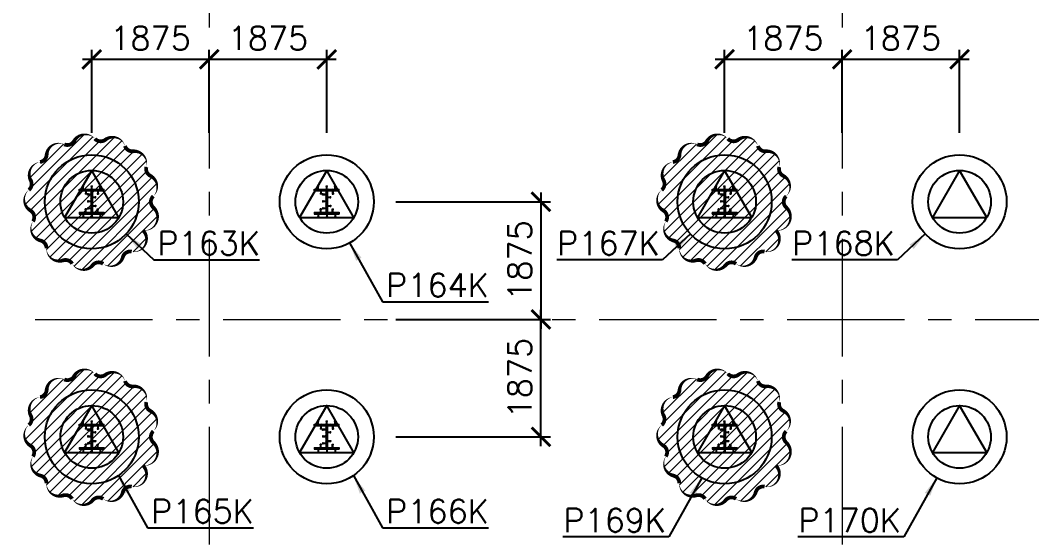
# Model space of a CAD drawing. Header units: millimetres. Extents: x -346728 to 1320345, y -537202 to -385966.
# Drawn here: x 183622 to 199765, y -435976 to -427720 of the extents above; entities that cross this region are included whole.
import ezdxf

# ---------------------------------------------------------------- set-up
doc = ezdxf.new("R2010")
doc.units = ezdxf.units.MM
doc.header["$LTSCALE"] = 100
doc.linetypes.add('X1326_GLB$0$CENTER', pattern=[2, 1.25, -0.25, 0.25, -0.25])
for name, color, linetype, lineweight in [('A-giao thong', 8, 'Continuous', 15), ('KCMANH', 8, 'Continuous', 13), ('KINGPOST', 5, 'Continuous', 20), ('X1326_GLB$0$A-tim', 8, 'X1326_GLB$0$CENTER', 9)]:
    doc.layers.add(name, color=color, linetype=linetype, lineweight=lineweight)
doc.layers.add('CL load', color=1, linetype='Continuous', plot=False)
for name, color, linetype in [('hach', 253, 'Continuous'), ('PILE MARK', 8, 'Continuous'), ('PL', 3, 'Continuous')]:
    doc.layers.add(name, color=color, linetype=linetype)
doc.styles.add('simplex', font='simplex.shx')
doc.dimstyles.new('100', dxfattribs={"dimscale": 150, "dimtxt": 2.5, "dimasz": 2, "dimexe": 1, "dimexo": 1, "dimgap": 1, "dimtad": 1, "dimdec": 0, "dimzin": 0, "dimdsep": 46, "dimtxsty": 'simplex', "dimblk": 'ARCHTICK', "dimcen": 1, "dimdle": 1, "dimclrd": 256, "dimclre": 256, "dimclrt": 6, "dimadec": 0, "dimazin": 0, "dimtfac": 1, "dimtdec": 0, "dimtix": 1, "dimtmove": 2, "dimatfit": 3, "dimfxl": 1, "dimtolj": 1, "dimtzin": 0, "dimarcsym": 0})
pattern_1 = [(44.99999999999996, (188543.3296231151, 11377564.43864295), (-8.980256121069152, 8.980256121069138), []), (135, (188543.3296231151, 11377564.43864295), (-8.980256121069152, -8.980256121069138), [])]

# ---------------------------------------------------------------- blocks, each defined once
blk = doc.blocks.new('_ArchTick')
at = {"color": 0, "linetype": 'ByBlock', "const_width": 0.15}
blk.add_lwpolyline([(-0.5, -0.5), (0.5, 0.5)], dxfattribs=at)
blk = doc.blocks.new('*D399')
at = {"layer": 'CL load', "lineweight": -2, "transparency": 16777216}
for p, q in [((184763.5848966269, -429516.5068961088), (184763.5848966269, -428193.6980257907)), ((186638.5848966269, -429516.5068961088), (186638.5848966269, -428193.6980257907)), ((184613.5848966269, -428343.6980257907), (186788.5848966269, -428343.6980257907))]:
    blk.add_line(p, q, dxfattribs=at)
at = {"layer": 'DEFPOINTS', "color": 0, "transparency": 16777216}
for p in [(186638.5848966269, -428343.6980257907), (184763.5848966269, -429666.5068961088, -5.069477992947213e-07), (186638.5848966269, -429666.5068961088, -5.069477992947213e-07)]:
    blk.add_point(p, dxfattribs=at)
at = {"layer": 'CL load', "lineweight": -2, "transparency": 16777216, "xscale": 300, "yscale": 300, "zscale": 300, "rotation": 180}
blk.add_blockref('_ArchTick', (184763.5848966269, -428343.6980257907), dxfattribs=at)
at = {"layer": 'CL load', "lineweight": -2, "transparency": 16777216, "xscale": 300, "yscale": 300, "zscale": 300}
blk.add_blockref('_ArchTick', (186638.5848966269, -428343.6980257907), dxfattribs=at)
at = {"layer": 'CL load', "color": 6, "transparency": 16777216, "insert": (185701.0848966269, -428006.1980257907), "char_height": 375, "attachment_point": 5, "style": 'simplex'}
blk.add_mtext('\\A1;1875', dxfattribs=at)
blk = doc.blocks.new('*D400')
at = {"layer": 'CL load', "lineweight": -2, "transparency": 16777216}
for p, q in [((186638.5848966269, -429516.5068961088), (186638.5848966269, -428193.6980257907)), ((188513.5848966269, -429516.5068961087), (188513.5848966269, -428193.6980257907)), ((186488.5848966269, -428343.6980257907), (188663.5848966269, -428343.6980257907))]:
    blk.add_line(p, q, dxfattribs=at)
at = {"layer": 'DEFPOINTS', "color": 0, "transparency": 16777216}
for p in [(188513.5848966269, -428343.6980257907), (186638.5848966269, -429666.5068961088, -5.069477992947213e-07), (188513.5848966269, -429666.5068961087, -5.069477992947213e-07)]:
    blk.add_point(p, dxfattribs=at)
at = {"layer": 'CL load', "lineweight": -2, "transparency": 16777216, "xscale": 300, "yscale": 300, "zscale": 300, "rotation": 180}
blk.add_blockref('_ArchTick', (186638.5848966269, -428343.6980257907), dxfattribs=at)
at = {"layer": 'CL load', "lineweight": -2, "transparency": 16777216, "xscale": 300, "yscale": 300, "zscale": 300}
blk.add_blockref('_ArchTick', (188513.5848966269, -428343.6980257907), dxfattribs=at)
at = {"layer": 'CL load', "color": 6, "transparency": 16777216, "insert": (187576.0848966269, -428006.1980257907), "char_height": 375, "attachment_point": 5, "style": 'simplex'}
blk.add_mtext('\\A1;1875', dxfattribs=at)
blk = doc.blocks.new('*D401')
at = {"layer": 'CL load', "lineweight": -2, "transparency": 16777216}
for p, q in [((191932.4972177838, -430466.506896109), (191932.4972177838, -432641.5067936684)), ((189613.584896627, -430616.506896109), (192082.4972177838, -430616.506896109)), ((189613.584896627, -432491.5067936684), (192082.4972177838, -432491.5067936684))]:
    blk.add_line(p, q, dxfattribs=at)
at = {"layer": 'DEFPOINTS', "color": 0, "transparency": 16777216}
for p in [(189463.584896627, -430616.506896109, -5.069477992947213e-07), (189463.584896627, -432491.5067936684, -5.069477992947213e-07), (191932.4972177838, -432491.5067936684)]:
    blk.add_point(p, dxfattribs=at)
at = {"layer": 'CL load', "lineweight": -2, "transparency": 16777216, "xscale": 300, "yscale": 300, "zscale": 300}
for p, rotation in [((191932.4972177838, -430616.506896109), 90), ((191932.4972177838, -432491.5067936684), 270)]:
    blk.add_blockref('_ArchTick', p, dxfattribs=dict(at, rotation=rotation))
at = {"layer": 'CL load', "color": 6, "transparency": 16777216, "insert": (191594.9972177837, -431554.0068448887), "char_height": 375, "attachment_point": 5, "rotation": 90, "style": 'simplex'}
blk.add_mtext('\\A1;1875', dxfattribs=at)
blk = doc.blocks.new('*D402')
at = {"layer": 'CL load', "lineweight": -2, "transparency": 16777216}
for p, q in [((191932.4972177838, -434516.506896109), (191932.4972177838, -432341.506896109)), ((189613.584896627, -432491.506896109), (192082.4972177838, -432491.506896109)), ((189613.584896627, -434366.506896109), (192082.4972177838, -434366.506896109))]:
    blk.add_line(p, q, dxfattribs=at)
at = {"layer": 'DEFPOINTS', "color": 0, "transparency": 16777216}
for p in [(189463.584896627, -432491.506896109, -5.069477992947213e-07), (191932.4972177838, -432491.506896109), (189463.584896627, -434366.506896109, -5.069477992947213e-07)]:
    blk.add_point(p, dxfattribs=at)
at = {"layer": 'CL load', "lineweight": -2, "transparency": 16777216, "xscale": 300, "yscale": 300, "zscale": 300}
for p, rotation in [((191932.4972177838, -432491.506896109), 90), ((191932.4972177838, -434366.506896109), 270)]:
    blk.add_blockref('_ArchTick', p, dxfattribs=dict(at, rotation=rotation))
at = {"layer": 'CL load', "color": 6, "transparency": 16777216, "insert": (191594.9972177837, -433429.006896109), "char_height": 375, "attachment_point": 5, "rotation": 90, "style": 'simplex'}
blk.add_mtext('\\A1;1875', dxfattribs=at)
blk = doc.blocks.new('*D403')
at = {"layer": 'CL load', "lineweight": -2, "transparency": 16777216}
for p, q in [((194863.7116724481, -429516.5068961086), (194863.7116724481, -428193.6980973344)), ((196738.7116724481, -429516.5068961086), (196738.7116724481, -428193.6980973344)), ((194713.7116724481, -428343.6980973344), (196888.7116724481, -428343.6980973344))]:
    blk.add_line(p, q, dxfattribs=at)
at = {"layer": 'DEFPOINTS', "color": 0, "transparency": 16777216}
for p in [(196738.7116724481, -428343.6980973344), (194863.7116724481, -429666.5068961086, -5.073748070572037e-07), (196738.7116724481, -429666.5068961086, -5.073748070572037e-07)]:
    blk.add_point(p, dxfattribs=at)
at = {"layer": 'CL load', "lineweight": -2, "transparency": 16777216, "xscale": 300, "yscale": 300, "zscale": 300, "rotation": 180}
blk.add_blockref('_ArchTick', (194863.7116724481, -428343.6980973344), dxfattribs=at)
at = {"layer": 'CL load', "lineweight": -2, "transparency": 16777216, "xscale": 300, "yscale": 300, "zscale": 300}
blk.add_blockref('_ArchTick', (196738.7116724481, -428343.6980973344), dxfattribs=at)
at = {"layer": 'CL load', "color": 6, "transparency": 16777216, "insert": (195801.2116724481, -428006.1980973344), "char_height": 375, "attachment_point": 5, "style": 'simplex'}
blk.add_mtext('\\A1;1875', dxfattribs=at)
blk = doc.blocks.new('*D404')
at = {"layer": 'CL load', "lineweight": -2, "transparency": 16777216}
for p, q in [((196738.7116724481, -429516.5068961086), (196738.7116724481, -428193.6980257907)), ((198613.7116724481, -429516.5068961086), (198613.7116724481, -428193.6980257907)), ((196588.7116724481, -428343.6980257907), (198763.7116724481, -428343.6980257907))]:
    blk.add_line(p, q, dxfattribs=at)
at = {"layer": 'DEFPOINTS', "color": 0, "transparency": 16777216}
for p in [(198613.7116724481, -428343.6980257907), (196738.7116724481, -429666.5068961086, -5.073748070572037e-07), (198613.7116724481, -429666.5068961086, -5.073748070572037e-07)]:
    blk.add_point(p, dxfattribs=at)
at = {"layer": 'CL load', "lineweight": -2, "transparency": 16777216, "xscale": 300, "yscale": 300, "zscale": 300, "rotation": 180}
blk.add_blockref('_ArchTick', (196738.7116724481, -428343.6980257907), dxfattribs=at)
at = {"layer": 'CL load', "lineweight": -2, "transparency": 16777216, "xscale": 300, "yscale": 300, "zscale": 300}
blk.add_blockref('_ArchTick', (198613.7116724481, -428343.6980257907), dxfattribs=at)
at = {"layer": 'CL load', "color": 6, "transparency": 16777216, "insert": (197676.2116724481, -428006.1980257907), "char_height": 375, "attachment_point": 5, "style": 'simplex'}
blk.add_mtext('\\A1;1875', dxfattribs=at)
blk = doc.blocks.new('LVL-KHUNGTEN')
blk.add_lwpolyline([(61072.91373489425, 41092.78793908656), (119123.5098692991, 41092.78793908656), (119123.5098692991, 61.8816838347775), (61072.91373489425, 61.8816838347775)], close=True)
blk = doc.blocks.new('KP50 TOI SAN L1')
at = {"ltscale": 0.1}
h = blk.add_hatch(color=3, dxfattribs=at)
h.dxf.hatch_style = 1
h.paths.add_polyline_path([(14.40000000000146, 171.2000000000116), (-14.39999999999418, 171.2000000000116), (-14.39999999999418, 142.3999999999905)])
h.paths.add_polyline_path([(-14.39999999999418, -142.3999999999687), (-14.39999999999418, -171.1999999999825), (14.40000000000146, -171.1999999999825)])
at = {"layer": 'KCMANH', "linetype": 'ByBlock'}
h = blk.add_hatch(dxfattribs=at)
h.set_pattern_fill('ANSI37', color=3, scale=4, style=0)
h.set_pattern_definition(pattern_1)
h.paths.add_polyline_path([(-200, 200.0000000000109), (-200, 171.2000000000116), (200, 171.2000000000116), (200, 200.0000000000109)])
h = blk.add_hatch(dxfattribs=at)
h.set_pattern_fill('ANSI37', color=3, scale=4, style=0)
h.set_pattern_definition([(44.99999999999996, (188728.9296231151, 11377564.43864295), (-8.980256121069152, 8.980256121069138), []), (135, (188728.9296231151, 11377564.43864295), (-8.980256121069152, -8.980256121069138), [])])
h.paths.add_polyline_path([(14.40000000000146, 171.2000000000116), (-14.39999999999418, 142.3999999999905), (-14.39999999999418, -142.3999999999687), (14.40000000000146, -171.1999999999825)])
h = blk.add_hatch(dxfattribs=at)
h.set_pattern_fill('ANSI37', color=3, scale=4, style=0)
h.set_pattern_definition(pattern_1)
h.paths.add_polyline_path([(-200, -171.1999999999825), (-200, -199.9999999999891), (200, -199.9999999999891), (200, -171.1999999999825)])
at = {"layer": 'KCMANH', "color": 3, "linetype": 'ByBlock'}
blk.add_line((-200, 200), (200, 200), dxfattribs=at)
at = {"layer": 'KCMANH', "linetype": 'ByBlock'}
for p, q in [((-125.1904738589728, 252.8000000000029), (-145.990473858983, 252.8000000000029)), ((-145.990473858983, 240), (-145.990473858983, 252.8000000000029)), ((-125.1904738589728, 240), (-145.990473858983, 240)), ((-141.9904738589757, 200), (-141.9904738589757, 240)), ((-129.1904738589801, 200), (-129.1904738589801, 240)), ((-125.1904738589728, 240), (-125.1904738589728, 252.8000000000029)), ((-101.9904738589757, 171.1999999999971), (-101.9904738589757, 131.1999999999971)), ((-89.19047385898011, 171.1999999999971), (-89.19047385898011, 131.1999999999971)), ((-10.40000000000146, 252.8000000000029), (10.40000000000146, 252.8000000000029)), ((-10.40000000000146, 240), (-10.40000000000146, 252.8000000000029)), ((-10.40000000000146, 240), (10.40000000000146, 240)), ((-6.400000000001455, 200), (-6.400000000001455, 240)), ((6.400000000001455, 200), (6.400000000001455, 240)), ((10.40000000000146, 240), (10.40000000000146, 252.8000000000029)), ((89.19047385898011, 171.1999999999971), (89.19047385898011, 131.1999999999971)), ((101.990473858983, 171.1999999999971), (101.990473858983, 131.1999999999971)), ((125.1904738589801, 252.8000000000029), (145.990473858983, 252.8000000000029)), ((125.1904738589801, 240), (125.1904738589801, 252.8000000000029)), ((125.1904738589801, 240), (145.990473858983, 240)), ((129.1904738589801, 200), (129.1904738589801, 240)), ((141.990473858983, 200), (141.990473858983, 240)), ((145.990473858983, 240), (145.990473858983, 252.8000000000029)), ((-85.19047385897284, 131.1999999999971), (-105.990473858983, 131.1999999999971)), ((-105.990473858983, 131.1999999999971), (-105.990473858983, 118.4000000000015)), ((-85.19047385897284, 118.4000000000015), (-105.990473858983, 118.4000000000015)), ((-85.19047385897284, 131.1999999999971), (-85.19047385897284, 118.4000000000015)), ((-67.19999999999709, 99.5998938560515), (-67.19999999999709, 120.3998938560471)), ((-54.39999999999418, 120.3998938560471), (-67.19999999999709, 120.3998938560471)), ((-54.39999999999418, 99.5998938560515), (-67.19999999999709, 99.5998938560515)), ((-67.19999999999709, 10.40000000000146), (-67.19999999999709, -10.40000000000146)), ((-54.39999999999418, 10.40000000000146), (-67.19999999999709, 10.40000000000146)), ((-54.39999999999418, 99.5998938560515), (-54.39999999999418, 120.3998938560471)), ((-14.39999999999418, 116.3998938560471), (-54.39999999999418, 116.3998938560471)), ((-14.39999999999418, 103.5998938560515), (-54.39999999999418, 103.5998938560515)), ((-54.39999999999418, 10.40000000000146), (-54.39999999999418, -10.40000000000146)), ((-14.39999999999418, 6.400000000001455), (-54.39999999999418, 6.400000000001455)), ((14.40000000000146, 76.39989385604713), (54.40000000000146, 76.39989385604713)), ((14.40000000000146, 63.59989385605149), (54.40000000000146, 63.59989385605149)), ((54.40000000000146, 59.59989385605149), (54.40000000000146, 80.39989385604713)), ((54.40000000000146, 80.39989385604713), (67.20000000000437, 80.39989385604713)), ((54.40000000000146, 59.59989385605149), (67.20000000000437, 59.59989385605149)), ((67.20000000000437, 59.59989385605149), (67.20000000000437, 80.39989385604713)), ((85.19047385898011, 131.1999999999971), (105.990473858983, 131.1999999999971)), ((85.19047385898011, 131.1999999999971), (85.19047385898011, 118.4000000000015)), ((85.19047385898011, 118.4000000000015), (105.990473858983, 118.4000000000015)), ((105.990473858983, 131.1999999999971), (105.990473858983, 118.4000000000015)), ((-85.19047385897284, -118.4000000000015), (-105.990473858983, -118.4000000000015)), ((-105.990473858983, -131.1999999999971), (-105.990473858983, -118.4000000000015)), ((-85.19047385897284, -131.1999999999971), (-105.990473858983, -131.1999999999971)), ((-101.9904738589757, -171.1999999999971), (-101.9904738589757, -131.1999999999971)), ((-89.19047385898011, -171.1999999999971), (-89.19047385898011, -131.1999999999971)), ((-85.19047385897284, -131.1999999999971), (-85.19047385897284, -118.4000000000015)), ((-54.39999999999418, -10.40000000000146), (-67.19999999999709, -10.40000000000146)), ((-67.19999999999709, -99.5998938560515), (-67.19999999999709, -120.3998938560471)), ((-54.39999999999418, -99.5998938560515), (-67.19999999999709, -99.5998938560515)), ((-54.39999999999418, -120.3998938560471), (-67.19999999999709, -120.3998938560471)), ((-14.39999999999418, -6.400000000001455), (-54.39999999999418, -6.400000000001455)), ((-54.39999999999418, -99.5998938560515), (-54.39999999999418, -120.3998938560471)), ((-14.39999999999418, -103.5998938560515), (-54.39999999999418, -103.5998938560515)), ((-14.39999999999418, -116.3998938560471), (-54.39999999999418, -116.3998938560471)), ((14.40000000000146, -63.59989385605149), (54.40000000000146, -63.59989385605149)), ((14.40000000000146, -76.39989385604713), (54.40000000000146, -76.39989385604713)), ((54.40000000000146, -59.59989385605149), (54.40000000000146, -80.39989385604713)), ((54.40000000000146, -59.59989385605149), (67.20000000000437, -59.59989385605149)), ((54.40000000000146, -80.39989385604713), (67.20000000000437, -80.39989385604713)), ((67.20000000000437, -59.59989385605149), (67.20000000000437, -80.39989385604713)), ((85.19047385898011, -118.4000000000015), (105.990473858983, -118.4000000000015)), ((85.19047385898011, -131.1999999999971), (85.19047385898011, -118.4000000000015)), ((85.19047385898011, -131.1999999999971), (105.990473858983, -131.1999999999971)), ((89.19047385898011, -171.1999999999971), (89.19047385898011, -131.1999999999971)), ((101.990473858983, -171.1999999999971), (101.990473858983, -131.1999999999971)), ((105.990473858983, -131.1999999999971), (105.990473858983, -118.4000000000015)), ((-125.1904738589728, -240), (-145.990473858983, -240)), ((-145.990473858983, -240), (-145.990473858983, -252.8000000000029)), ((-125.1904738589728, -252.8000000000029), (-145.990473858983, -252.8000000000029)), ((-141.9904738589757, -200), (-141.9904738589757, -240)), ((-129.1904738589801, -200), (-129.1904738589801, -240)), ((-125.1904738589728, -240), (-125.1904738589728, -252.8000000000029)), ((-10.40000000000146, -240), (10.40000000000146, -240)), ((-10.40000000000146, -240), (-10.40000000000146, -252.8000000000029)), ((-10.40000000000146, -252.8000000000029), (10.40000000000146, -252.8000000000029)), ((-6.400000000001455, -200), (-6.400000000001455, -240)), ((6.400000000001455, -200), (6.400000000001455, -240)), ((10.40000000000146, -240), (10.40000000000146, -252.8000000000029)), ((125.1904738589801, -240), (145.990473858983, -240)), ((125.1904738589801, -240), (125.1904738589801, -252.8000000000029)), ((125.1904738589801, -252.8000000000029), (145.990473858983, -252.8000000000029)), ((129.1904738589801, -200), (129.1904738589801, -240)), ((141.990473858983, -200), (141.990473858983, -240)), ((145.990473858983, -240), (145.990473858983, -252.8000000000029))]:
    blk.add_line(p, q, dxfattribs=at)
at = {"layer": 'KINGPOST', "color": 3, "linetype": 'ByBlock'}
for p, q in [((-200, 171.1999999999971), (-200, 200)), ((-200, 171.1999999999971), (200, 171.1999999999971)), ((-14.39999999999418, 171.1999999999971), (-14.39999999999418, -171.1999999999971)), ((-14.39999999997235, 142.4000000000015), (14.40000000000146, 171.1999999999971)), ((14.40000000000146, 171.1999999999971), (14.40000000000146, -171.1999999999971)), ((200, 171.1999999999971), (200, 200)), ((-14.39999999997235, -142.4000000000015), (14.40000000000146, -171.1999999999971)), ((-200, -171.1999999999971), (200, -171.1999999999971)), ((-200, -171.1999999999971), (-200, -200)), ((-200, -200), (200, -200)), ((200, -171.1999999999971), (200, -200))]:
    blk.add_line(p, q, dxfattribs=at)
at = {"layer": 'KINGPOST', "color": 6, "linetype": 'ByBlock'}
blk.add_lwpolyline([(-14.39999999999418, 0), (14.40000000000146, 0)], dxfattribs=at)
blk = doc.blocks.new('B1 Kingpost Layout Plan1')
at = {"layer": 'KCMANH', "linetype": 'ByBlock'}
for p in [(34399.89902041538, -15846.36625096772, -5.216302270127926e-07), (38149.89902041537, -15846.36625096772, -5.216302270127926e-07), (44500.02579623646, -15846.36625096749, -5.22057234775275e-07), (34399.89902041538, -19596.36625096772, -5.216302270127926e-07), (38149.89902041537, -19596.36625096772, -5.216302270127926e-07), (44500.02579623646, -19596.36625096749, -5.22057234775275e-07)]:
    blk.add_blockref('KP50 TOI SAN L1', p, dxfattribs=at)

msp = doc.modelspace()

# ---------------------------------------------------------------- hatches: boundary and pattern name
at = {"ltscale": 0.1}
h = msp.add_hatch(color=3, dxfattribs=at)
h.dxf.hatch_style = 1
h.paths.add_polyline_path([(184777.9848966273, -430445.3068961087), (184749.184896627, -430445.3068961087), (184749.184896627, -430474.1068961088)])
h.paths.add_polyline_path([(184749.184896627, -430758.9068961087), (184749.184896627, -430787.7068961087), (184777.9848966273, -430787.7068961087)])
h = msp.add_hatch(color=3, dxfattribs=at)
h.dxf.hatch_style = 1
h.paths.add_polyline_path([(194878.1116724483, -430445.3068961085), (194849.3116724482, -430445.3068961085), (194849.3116724482, -430474.1068961085)])
h.paths.add_polyline_path([(194849.3116724482, -430758.9068961085), (194849.3116724482, -430787.7068961085), (194878.1116724483, -430787.7068961085)])
h = msp.add_hatch(color=3, dxfattribs=at)
h.dxf.hatch_style = 1
h.paths.add_polyline_path([(184777.9848966273, -434195.3068961087), (184749.184896627, -434195.3068961087), (184749.184896627, -434224.1068961088)])
h.paths.add_polyline_path([(184749.184896627, -434508.9068961087), (184749.184896627, -434537.7068961087), (184777.9848966273, -434537.7068961087)])
h = msp.add_hatch(color=3, dxfattribs=at)
h.dxf.hatch_style = 1
h.paths.add_polyline_path([(194878.1116724483, -434195.3068961085), (194849.3116724482, -434195.3068961085), (194849.3116724482, -434224.1068961085)])
h.paths.add_polyline_path([(194849.3116724482, -434508.9068961085), (194849.3116724482, -434537.7068961085), (194878.1116724483, -434537.7068961085)])
at = {"layer": 'A-giao thong', "transparency": 33554572}
h = msp.add_hatch(dxfattribs=at)
h.set_pattern_fill('ANSI31', color=256, scale=1000)
h.set_pattern_definition([(45, (146414.6195076141, -527873.1483945326), (-88.38834764831843, 88.38834764831844), [])])
edge = h.paths.add_edge_path()
edge.add_arc((185608.6960729894, -430380.81314606), 200.091326396924, 313.1890045741997, 423.1890044747136)
edge.add_arc((185754.5051416255, -430092.2978450714), 123.1753799015254, 165.3246326879942, 243.18900447470742, ccw=False)
edge.add_arc((185441.543432233, -430010.3376706876), 200.3404647350627, 345.3246326879935, 455.3246325885028)
edge.add_arc((185411.5215951573, -429688.217831141), 123.1753799015117, 197.4523541326421, 275.32463258850305, ccw=False)
edge.add_arc((185102.9846465202, -429785.2171522289), 200.2499081724988, 17.45235413264597, 127.4523540331561)
edge.add_arc((184906.3092493243, -429528.4629797143), 123.1753799015265, 221.3374224332373, 307.4523540331534, ccw=False)
edge.add_arc((184661.2631867324, -429744.0249462498), 203.1902650560175, 41.33742243323479, 151.337422333742)
edge.add_arc((184374.8905082795, -429587.4835036722), 123.1753799015094, 245.97207067360318, 331.33742233374693, ccw=False)
edge.add_arc((184243.192694333, -429882.8940093189), 200.261910843809, 65.97207067360544, 175.9720705741139)
edge.add_arc((183920.5543169119, -429860.1748883008), 123.1753799015126, 278.0994113494279, 355.97207057411634, ccw=False)
edge.add_arc((183966.1341927006, -430180.4593772823), 200.3361020571378, 98.09941134942484, 208.0994112499362)
edge.add_arc((183680.7544572377, -430332.8341965481), 123.175379901518, -50.51419146834911, 28.099411249937475, ccw=False)
edge.add_arc((183886.6730772907, -430582.7595560834), 200.6535308265784, 129.4858085316449, 239.4858084321514)
edge.add_arc((183722.2483766475, -430861.739270833), 123.1753799015154, -33.38585266077672, 59.48580843215609, ccw=False)
edge.add_arc((183992.1865456137, -431039.635082348), 200.1101515091129, 146.6141473392238, 256.6141472397279)
edge.add_arc((183917.3434549571, -431354.1379386155), 123.1753799015155, -1.2513417107547866, 76.61414723972922, ccw=False)
edge.add_arc((184240.7857196308, -431361.2030516819), 200.3440389897893, 178.7486582892484, 288.7486581897573)
edge.add_arc((184344.7704542063, -431667.5557722101), 123.1753799015132, 30.876836025434216, 108.7486581897549, ccw=False)
edge.add_arc((184622.3465447385, -431501.5822888152), 200.2371789537907, 210.876836025434, 320.876835925943)
edge.add_arc((184873.2472162441, -431705.6522186516), 123.1753799015087, 54.01226688685409, 140.8768359259447, ccw=False)
edge.add_arc((185064.9904981012, -431441.6213757469), 203.1339398279393, 234.0122668868539, 344.0122667873574)
edge.add_arc((185378.678397425, -431531.4972566053), 123.1753799015273, 79.39644157920287, 164.0122667873614, ccw=False)
edge.add_arc((185438.196941881, -431213.571930517), 200.2731787634664, 259.3964415791925, 404.1286010454199)
edge.add_arc((185603.0773153846, -430863.2052129564), 211.9778768860564, 264.279643978025, 407.3982272340489)
edge.add_arc((185829.9421341683, -430616.5068961126), 123.175379901495, 133.189004574196, 227.3982272340362, ccw=False)
h = msp.add_hatch(dxfattribs=at)
h.set_pattern_fill('ANSI31', color=256, scale=1000)
h.set_pattern_definition([(45, (156514.7462834353, -527873.1483945324), (-88.38834764831843, 88.38834764831844), [])])
edge = h.paths.add_edge_path()
edge.add_arc((195708.8228488104, -430380.8131460598), 200.091326396924, 313.1890045741997, 423.1890044747136)
edge.add_arc((195854.6319174464, -430092.2978450712), 123.1753799015254, 165.3246326879942, 243.18900447470742, ccw=False)
edge.add_arc((195541.670208054, -430010.3376706874), 200.3404647350627, 345.3246326879935, 455.3246325885028)
edge.add_arc((195511.6483709782, -429688.2178311408), 123.1753799015117, 197.4523541326421, 275.32463258850305, ccw=False)
edge.add_arc((195203.1114223411, -429785.2171522286), 200.2499081724988, 17.45235413264597, 127.4523540331561)
edge.add_arc((195006.4360251455, -429528.462979714), 123.1753799015265, 221.3374224332373, 307.4523540331534, ccw=False)
edge.add_arc((194761.3899625533, -429744.0249462496), 203.1902650560175, 41.33742243323479, 151.337422333742)
edge.add_arc((194475.0172841005, -429587.483503672), 123.1753799015094, 245.97207067360318, 331.33742233374693, ccw=False)
edge.add_arc((194343.3194701542, -429882.8940093187), 200.261910843809, 65.97207067360544, 175.9720705741139)
edge.add_arc((194020.6810927331, -429860.1748883005), 123.1753799015126, 278.0994113494279, 355.97207057411634, ccw=False)
edge.add_arc((194066.2609685218, -430180.4593772821), 200.3361020571378, 98.09941134942484, 208.0994112499362)
edge.add_arc((193780.8812330589, -430332.8341965479), 123.175379901518, -50.51419146834911, 28.099411249937475, ccw=False)
edge.add_arc((193986.7998531117, -430582.7595560831), 200.6535308265784, 129.4858085316449, 239.4858084321514)
edge.add_arc((193822.3751524687, -430861.7392708327), 123.1753799015154, -33.38585266077672, 59.48580843215609, ccw=False)
edge.add_arc((194092.313321435, -431039.6350823478), 200.1101515091129, 146.6141473392238, 256.6141472397279)
edge.add_arc((194017.4702307783, -431354.1379386153), 123.1753799015155, -1.2513417107547866, 76.61414723972922, ccw=False)
edge.add_arc((194340.9124954518, -431361.2030516817), 200.3440389897893, 178.7486582892484, 288.7486581897573)
edge.add_arc((194444.8972300275, -431667.5557722098), 123.1753799015132, 30.876836025434216, 108.7486581897549, ccw=False)
edge.add_arc((194722.4733205597, -431501.5822888149), 200.2371789537907, 210.876836025434, 320.876835925943)
edge.add_arc((194973.373992065, -431705.6522186513), 123.1753799015087, 54.01226688685409, 140.8768359259447, ccw=False)
edge.add_arc((195165.1172739221, -431441.6213757466), 203.1339398279393, 234.0122668868539, 344.0122667873574)
edge.add_arc((195478.8051732462, -431531.4972566051), 123.1753799015273, 79.39644157920287, 164.0122667873614, ccw=False)
edge.add_arc((195538.323717702, -431213.5719305168), 200.2731787634664, 259.3964415791925, 404.1286010454199)
edge.add_arc((195703.2040912058, -430863.2052129562), 211.9778768860564, 264.279643978025, 407.3982272340489)
edge.add_arc((195930.0689099895, -430616.5068961123), 123.175379901495, 133.189004574196, 227.3982272340362, ccw=False)
h = msp.add_hatch(dxfattribs=at)
h.set_pattern_fill('ANSI31', color=256, scale=1000)
h.set_pattern_definition([(45, (146414.6195076141, -531623.1483945326), (-88.38834764831843, 88.38834764831844), [])])
edge = h.paths.add_edge_path()
edge.add_arc((185608.6960729894, -434130.81314606), 200.091326396924, 313.1890045741997, 423.1890044747136)
edge.add_arc((185754.5051416255, -433842.2978450714), 123.1753799015254, 165.3246326879942, 243.18900447470742, ccw=False)
edge.add_arc((185441.543432233, -433760.3376706876), 200.3404647350627, 345.3246326879935, 455.3246325885028)
edge.add_arc((185411.5215951573, -433438.217831141), 123.1753799015117, 197.4523541326421, 275.32463258850305, ccw=False)
edge.add_arc((185102.9846465202, -433535.2171522289), 200.2499081724988, 17.45235413264597, 127.4523540331561)
edge.add_arc((184906.3092493243, -433278.4629797143), 123.1753799015265, 221.3374224332373, 307.4523540331534, ccw=False)
edge.add_arc((184661.2631867324, -433494.0249462498), 203.1902650560175, 41.33742243323479, 151.337422333742)
edge.add_arc((184374.8905082795, -433337.4835036722), 123.1753799015094, 245.97207067360318, 331.33742233374693, ccw=False)
edge.add_arc((184243.192694333, -433632.8940093189), 200.261910843809, 65.97207067360544, 175.9720705741139)
edge.add_arc((183920.5543169119, -433610.1748883008), 123.1753799015126, 278.0994113494279, 355.97207057411634, ccw=False)
edge.add_arc((183966.1341927006, -433930.4593772823), 200.3361020571378, 98.09941134942484, 208.0994112499362)
edge.add_arc((183680.7544572377, -434082.8341965481), 123.175379901518, -50.51419146834911, 28.099411249937475, ccw=False)
edge.add_arc((183886.6730772907, -434332.7595560834), 200.6535308265784, 129.4858085316449, 239.4858084321514)
edge.add_arc((183722.2483766475, -434611.739270833), 123.1753799015154, -33.38585266077672, 59.48580843215609, ccw=False)
edge.add_arc((183992.1865456137, -434789.635082348), 200.1101515091129, 146.6141473392238, 256.6141472397279)
edge.add_arc((183917.3434549571, -435104.1379386155), 123.1753799015155, -1.2513417107547866, 76.61414723972922, ccw=False)
edge.add_arc((184240.7857196308, -435111.2030516819), 200.3440389897893, 178.7486582892484, 288.7486581897573)
edge.add_arc((184344.7704542063, -435417.5557722101), 123.1753799015132, 30.876836025434216, 108.7486581897549, ccw=False)
edge.add_arc((184622.3465447385, -435251.5822888152), 200.2371789537907, 210.876836025434, 320.876835925943)
edge.add_arc((184873.2472162441, -435455.6522186516), 123.1753799015087, 54.01226688685409, 140.8768359259447, ccw=False)
edge.add_arc((185064.9904981012, -435191.6213757469), 203.1339398279393, 234.0122668868539, 344.0122667873574)
edge.add_arc((185378.678397425, -435281.4972566053), 123.1753799015273, 79.39644157920287, 164.0122667873614, ccw=False)
edge.add_arc((185438.196941881, -434963.571930517), 200.2731787634664, 259.3964415791925, 404.1286010454199)
edge.add_arc((185603.0773153846, -434613.2052129564), 211.9778768860564, 264.279643978025, 407.3982272340489)
edge.add_arc((185829.9421341683, -434366.5068961126), 123.175379901495, 133.189004574196, 227.3982272340362, ccw=False)
h = msp.add_hatch(dxfattribs=at)
h.set_pattern_fill('ANSI31', color=256, scale=1000)
h.set_pattern_definition([(45, (156514.7462834353, -531623.1483945324), (-88.38834764831843, 88.38834764831844), [])])
edge = h.paths.add_edge_path()
edge.add_arc((195708.8228488104, -434130.8131460598), 200.091326396924, 313.1890045741997, 423.1890044747136)
edge.add_arc((195854.6319174464, -433842.2978450712), 123.1753799015254, 165.3246326879942, 243.18900447470742, ccw=False)
edge.add_arc((195541.670208054, -433760.3376706874), 200.3404647350627, 345.3246326879935, 455.3246325885028)
edge.add_arc((195511.6483709782, -433438.2178311408), 123.1753799015117, 197.4523541326421, 275.32463258850305, ccw=False)
edge.add_arc((195203.1114223411, -433535.2171522286), 200.2499081724988, 17.45235413264597, 127.4523540331561)
edge.add_arc((195006.4360251455, -433278.462979714), 123.1753799015265, 221.3374224332373, 307.4523540331534, ccw=False)
edge.add_arc((194761.3899625533, -433494.0249462496), 203.1902650560175, 41.33742243323479, 151.337422333742)
edge.add_arc((194475.0172841005, -433337.483503672), 123.1753799015094, 245.97207067360318, 331.33742233374693, ccw=False)
edge.add_arc((194343.3194701542, -433632.8940093187), 200.261910843809, 65.97207067360544, 175.9720705741139)
edge.add_arc((194020.6810927331, -433610.1748883005), 123.1753799015126, 278.0994113494279, 355.97207057411634, ccw=False)
edge.add_arc((194066.2609685218, -433930.4593772821), 200.3361020571378, 98.09941134942484, 208.0994112499362)
edge.add_arc((193780.8812330589, -434082.8341965479), 123.175379901518, -50.51419146834911, 28.099411249937475, ccw=False)
edge.add_arc((193986.7998531117, -434332.7595560831), 200.6535308265784, 129.4858085316449, 239.4858084321514)
edge.add_arc((193822.3751524687, -434611.7392708327), 123.1753799015154, -33.38585266077672, 59.48580843215609, ccw=False)
edge.add_arc((194092.313321435, -434789.6350823478), 200.1101515091129, 146.6141473392238, 256.6141472397279)
edge.add_arc((194017.4702307783, -435104.1379386153), 123.1753799015155, -1.2513417107547866, 76.61414723972922, ccw=False)
edge.add_arc((194340.9124954518, -435111.2030516817), 200.3440389897893, 178.7486582892484, 288.7486581897573)
edge.add_arc((194444.8972300275, -435417.5557722098), 123.1753799015132, 30.876836025434216, 108.7486581897549, ccw=False)
edge.add_arc((194722.4733205597, -435251.5822888149), 200.2371789537907, 210.876836025434, 320.876835925943)
edge.add_arc((194973.373992065, -435455.6522186513), 123.1753799015087, 54.01226688685409, 140.8768359259447, ccw=False)
edge.add_arc((195165.1172739221, -435191.6213757466), 203.1339398279393, 234.0122668868539, 344.0122667873574)
edge.add_arc((195478.8051732462, -435281.4972566051), 123.1753799015273, 79.39644157920287, 164.0122667873614, ccw=False)
edge.add_arc((195538.323717702, -434963.5719305168), 200.2731787634664, 259.3964415791925, 404.1286010454199)
edge.add_arc((195703.2040912058, -434613.2052129562), 211.9778768860564, 264.279643978025, 407.3982272340489)
edge.add_arc((195930.0689099895, -434366.5068961123), 123.175379901495, 133.189004574196, 227.3982272340362, ccw=False)
at = {"layer": 'hach'}
h = msp.add_hatch(dxfattribs=at)
h.set_pattern_fill('ANSI31', color=256, scale=70)
h.set_pattern_definition([(45, (121918.5586272281, -508591.2227448209), (-157.1544821187101, 157.1544821187102), [])])
h.paths.add_polyline_path([(142200.7174031938, -410142.157258469), (128621.2299212609, -428107.5122169152), (155914.0807850178, -501359.0065796374), (162214.0877402602, -503970.9423327898), (238136.4096880872, -469396.5978761645), (242695.206744063, -462329.4458765544), (242687.1652499498, -415142.6860857411), (237685.1483409582, -410142.1572584765)])
h.paths.add_polyline_path([(142797.9098990844, -411342.1571560285), (129975.6618433549, -428305.7014718884), (156856.1871301314, -500450.5520168371), (162191.6436317093, -502662.5923677236), (237318.7880773254, -468450.3646135417), (241495.1464346874, -461976.0778765109), (241487.0023686721, -415639.3961758266), (237188.1965684931, -411342.1571560359)], flags=16)
h = msp.add_hatch(dxfattribs=at)
h.set_pattern_fill('AR-CONC', color=256, scale=4)
h.set_pattern_definition([(49.99999999999999, (121918.5586272281, -508591.2227448209), (728.738675984016, -63.75634215561234), [76.2, -838.2]), (355, (121918.5586272281, -508591.2227448209), (-140.9736856998774, 764.2273809561406), [60.96, -670.56233668]), (100.4514446999999, (121979.2866552282, -508596.5357588209), (587.7649883614131, 700.4710076487804), [64.76003519999988, -712.360978399999]), (46.18420000000002, (121918.5586272281, -508388.022744821), (1084.31616356852, -168.1693117309086), [114.2999999999996, -1257.299999999994]), (96.63555760999992, (122008.9182272282, -508402.0367448209), (949.616536206012, 989.7044983908861), [97.14009256, -1068.54243264]), (351.1841511700001, (121918.5586272281, -508388.022744821), (949.6165362599081, 989.7044983421306), [91.43986828, -1005.83892768]), (21, (122020.1586272282, -508438.822744821), (606.4575650765299, -409.0607927483504), [76.2, -838.2]), (326.0000000000001, (122020.1586272282, -508438.822744821), (247.2081133905883, 736.7518644892771), [60.96, -670.56]), (71.45144499999999, (122070.6967576282, -508472.911144421), (853.6656771148646, 327.691075543621), [64.7600352, -712.3597503999999]), (37.50000000000001, (121918.5586272281, -508591.2227448209), (12.35441300236727, 338.2201554926124), [0, -662.432, 0, -680.72, 0, -673.1]), (7.499999999999999, (121918.5586272281, -508591.2227448209), (267.278650041223, 400.722299272478), [0, -388.112, 0, -647.192, 0, -256.54]), (327.5, (121691.9906272281, -508591.2227448209), (542.3623806674856, -22.91497597069377), [0, -254, 0, -792.48, 0, -1051.56]), (317.5, (121590.390627228, -508591.2227448209), (592.5167255440722, 101.7059641333321), [0, -330.2, 0, -526.288, 0, -746.76])])
h.paths.add_polyline_path([(142200.7174031938, -410142.157258469), (128621.2299212609, -428107.5122169152), (155914.0807850178, -501359.0065796374), (162214.0877402602, -503970.9423327898), (238136.4096880872, -469396.5978761645), (242695.206744063, -462329.4458765544), (242687.1652499498, -415142.6860857411), (237685.1483409582, -410142.1572584765)])
h.paths.add_polyline_path([(142797.9098990844, -411342.1571560285), (129975.6618433549, -428305.7014718884), (156856.1871301314, -500450.5520168371), (162191.6436317093, -502662.5923677236), (237318.7880773254, -468450.3646135417), (241495.1464346874, -461976.0778765109), (241487.0023686721, -415639.3961758266), (237188.1965684931, -411342.1571560359)], flags=16)

# ---------------------------------------------------------------- linework, layer by layer
at = {"color": 5}
for points, elevation in [([(185745.6400173512, -430526.6997287257, 0, 60, 0.5205670500000068), (185698.947031024, -430202.2317823259, 60, 60, -0.3534527118638525), (185635.3481417811, -430061.0923391159, 0, 60, 0.5205670500000036), (185422.9521054349, -429810.8616962492, 60, 60, -0.3534915216528338), (185294.0163868033, -429725.1596803586, 0, 60, 0.52056705), (184981.2123804652, -429626.2469004742, 60, 60, -0.3944898867801987), (184813.8251220286, -429609.8193587651, 0, 60, 0.5205670499999941), (184482.9719316979, -429646.5646353959, 60, 60, -0.3907150967676189), (184324.7357217745, -429699.9853774545, 0, 60, 0.5205670499999991), (184043.4254447837, -429868.8270642944, 60, 60, -0.3534933906758924), (183937.9086268182, -429982.1216067542, 0, 60, 0.5205670500000176), (183789.4113652367, -430274.8182456555, 60, 60, -0.3571345252974193), (183759.0800897354, -430427.8987509714, 0, 60, 0.520567049999982), (183784.7908930691, -430755.623259536, 60, 60, -0.4289707164981073), (183825.097818648, -430929.5195518454, 0, 60, 0.5205670499999676), (183945.8595041736, -431234.308855539, 60, 60, -0.3534581953911722), (184040.4894594965, -431356.8278791112, 0, 60, 0.5205670499999923), (184305.1797575206, -431550.9163665625, 60, 60, -0.3534892819256612), (184450.4884897825, -431604.3428687189, 0, 60, 0.5205670500000038), (184777.68881975, -431627.9298468827, 60, 60, -0.3982747208827367), (184945.6265513055, -431605.9857444991, 0, 60, 0.5205670499999902), (185260.2673566316, -431497.5708711196, 60, 60, -0.3869502103842332), (185401.3441942824, -431410.4252290073, 0, 60, 0.7314348883771284), (185581.9487879868, -431074.1274868374, 0, 60, 0.7206828507104402), (185746.5648741415, -430707.1733547637, 60, 60, -0.435898308053293)], -2718.252243449965), ([(195845.7667931724, -430526.6997287255, 0, 60, 0.5205670500000068), (195799.0738068449, -430202.2317823257, 60, 60, -0.3534527118638525), (195735.4749176021, -430061.0923391156, 0, 60, 0.5205670500000036), (195523.0788812559, -429810.861696249, 60, 60, -0.3534915216528338), (195394.1431626245, -429725.1596803584, 0, 60, 0.52056705), (195081.3391562864, -429626.246900474, 60, 60, -0.3944898867801987), (194913.9518978499, -429609.8193587649, 0, 60, 0.5205670499999941), (194583.0987075188, -429646.5646353957, 60, 60, -0.3907150967676189), (194424.8624975957, -429699.9853774543, 0, 60, 0.5205670499999991), (194143.5522206049, -429868.8270642941, 60, 60, -0.3534933906758924), (194038.0354026394, -429982.121606754, 0, 60, 0.5205670500000176), (193889.5381410579, -430274.8182456553, 60, 60, -0.3571345252974193), (193859.2068655566, -430427.8987509712, 0, 60, 0.520567049999982), (193884.91766889, -430755.6232595358, 60, 60, -0.4289707164981073), (193925.224594469, -430929.5195518452, 0, 60, 0.5205670499999676), (194045.9862799948, -431234.3088555387, 60, 60, -0.3534581953911722), (194140.6162353177, -431356.8278791109, 0, 60, 0.5205670499999923), (194405.3065333416, -431550.9163665623, 60, 60, -0.3534892819256612), (194550.6152656037, -431604.3428687187, 0, 60, 0.5205670500000038), (194877.815595571, -431627.9298468825, 60, 60, -0.3982747208827367), (195045.7533271264, -431605.9857444989, 0, 60, 0.5205670499999902), (195360.3941324526, -431497.5708711193, 60, 60, -0.3869502103842332), (195501.4709701036, -431410.425229007, 0, 60, 0.7314348883771284), (195682.075563808, -431074.1274868372, 0, 60, 0.7206828507104402), (195846.6916499627, -430707.1733547634, 60, 60, -0.435898308053293)], -2718.252243450392), ([(185745.6400173512, -434276.6997287257, 0, 60, 0.5205670500000068), (185698.947031024, -433952.2317823259, 60, 60, -0.3534527118638525), (185635.3481417811, -433811.0923391159, 0, 60, 0.5205670500000036), (185422.9521054349, -433560.8616962492, 60, 60, -0.3534915216528338), (185294.0163868033, -433475.1596803586, 0, 60, 0.52056705), (184981.2123804652, -433376.2469004742, 60, 60, -0.3944898867801987), (184813.8251220286, -433359.8193587651, 0, 60, 0.5205670499999941), (184482.9719316979, -433396.5646353959, 60, 60, -0.3907150967676189), (184324.7357217745, -433449.9853774545, 0, 60, 0.5205670499999991), (184043.4254447837, -433618.8270642944, 60, 60, -0.3534933906758924), (183937.9086268182, -433732.1216067542, 0, 60, 0.5205670500000176), (183789.4113652367, -434024.8182456555, 60, 60, -0.3571345252974193), (183759.0800897354, -434177.8987509714, 0, 60, 0.520567049999982), (183784.7908930691, -434505.623259536, 60, 60, -0.4289707164981073), (183825.097818648, -434679.5195518454, 0, 60, 0.5205670499999676), (183945.8595041736, -434984.308855539, 60, 60, -0.3534581953911722), (184040.4894594965, -435106.8278791112, 0, 60, 0.5205670499999923), (184305.1797575206, -435300.9163665625, 60, 60, -0.3534892819256612), (184450.4884897825, -435354.3428687189, 0, 60, 0.5205670500000038), (184777.68881975, -435377.9298468827, 60, 60, -0.3982747208827367), (184945.6265513055, -435355.9857444991, 0, 60, 0.5205670499999902), (185260.2673566316, -435247.5708711196, 60, 60, -0.3869502103842332), (185401.3441942824, -435160.4252290073, 0, 60, 0.7314348883771284), (185581.9487879868, -434824.1274868374, 0, 60, 0.7206828507104402), (185746.5648741415, -434457.1733547637, 60, 60, -0.435898308053293)], -2718.252243449965), ([(195845.7667931724, -434276.6997287255, 0, 60, 0.5205670500000068), (195799.0738068449, -433952.2317823257, 60, 60, -0.3534527118638525), (195735.4749176021, -433811.0923391156, 0, 60, 0.5205670500000036), (195523.0788812559, -433560.861696249, 60, 60, -0.3534915216528338), (195394.1431626245, -433475.1596803584, 0, 60, 0.52056705), (195081.3391562864, -433376.246900474, 60, 60, -0.3944898867801987), (194913.9518978499, -433359.8193587649, 0, 60, 0.5205670499999941), (194583.0987075188, -433396.5646353957, 60, 60, -0.3907150967676189), (194424.8624975957, -433449.9853774543, 0, 60, 0.5205670499999991), (194143.5522206049, -433618.8270642941, 60, 60, -0.3534933906758924), (194038.0354026394, -433732.121606754, 0, 60, 0.5205670500000176), (193889.5381410579, -434024.8182456553, 60, 60, -0.3571345252974193), (193859.2068655566, -434177.8987509712, 0, 60, 0.520567049999982), (193884.91766889, -434505.6232595358, 60, 60, -0.4289707164981073), (193925.224594469, -434679.5195518452, 0, 60, 0.5205670499999676), (194045.9862799948, -434984.3088555387, 60, 60, -0.3534581953911722), (194140.6162353177, -435106.8278791109, 0, 60, 0.5205670499999923), (194405.3065333416, -435300.9163665623, 60, 60, -0.3534892819256612), (194550.6152656037, -435354.3428687187, 0, 60, 0.5205670500000038), (194877.815595571, -435377.9298468825, 60, 60, -0.3982747208827367), (195045.7533271264, -435355.9857444989, 0, 60, 0.5205670499999902), (195360.3941324526, -435247.5708711193, 60, 60, -0.3869502103842332), (195501.4709701036, -435160.425229007, 0, 60, 0.7314348883771284), (195682.075563808, -434824.1274868372, 0, 60, 0.7206828507104402), (195846.6916499627, -434457.1733547634, 60, 60, -0.435898308053293)], -2718.252243450392)]:
    msp.add_lwpolyline(points, format="xyseb", close=True, dxfattribs=dict(at, elevation=elevation))
at = {"layer": 'PL'}
for points, elevation in [([(184330.5721947346, -430866.5068961088), (185196.5975985192, -430866.5068961088), (184763.5848966269, -430116.5068961088)], -1404.94943071898), ([(184330.5722662784, -430866.5069985468), (185196.5976700627, -430866.5069985468), (184763.5849681707, -430116.5069985468)], -1404.949430728248), ([(188080.5721947346, -430866.5068961088), (188946.5975985192, -430866.5068961088), (188513.5848966269, -430116.5068961088)], -1404.94943071898), ([(188080.5722662784, -430866.5069985468), (188946.5976700627, -430866.5069985468), (188513.5849681707, -430116.5069985468)], -1404.949430728248), ([(194430.6989705559, -430866.5068961086), (195296.7243743402, -430866.5068961086), (194863.7116724481, -430116.5068961086)], -1404.949430719407), ([(194430.6990420996, -430866.5069985467), (195296.7244458837, -430866.5069985467), (194863.7117439916, -430116.5069985467)], -1404.949430728674), ([(198180.6989705559, -430866.5068961086), (199046.7243743402, -430866.5068961086), (198613.7116724481, -430116.5068961086)], -1404.949430719407), ([(198180.6990420996, -430866.5069985467), (199046.7244458837, -430866.5069985467), (198613.7117439916, -430116.5069985467)], -1404.949430728674), ([(184330.5721947346, -434616.5068961088), (185196.5975985192, -434616.5068961088), (184763.5848966269, -433866.5068961088)], -1404.94943071898), ([(184330.5722662784, -434616.5069985468), (185196.5976700627, -434616.5069985468), (184763.5849681707, -433866.5069985468)], -1404.949430728248), ([(188080.5721947346, -434616.5068961088), (188946.5975985192, -434616.5068961088), (188513.5848966269, -433866.5068961088)], -1404.94943071898), ([(188080.5722662784, -434616.5069985468), (188946.5976700627, -434616.5069985468), (188513.5849681707, -433866.5069985468)], -1404.949430728248), ([(194430.6989705559, -434616.5068961086), (195296.7243743402, -434616.5068961086), (194863.7116724481, -433866.5068961086)], -1404.949430719407), ([(194430.6990420996, -434616.5069985467), (195296.7244458837, -434616.5069985467), (194863.7117439916, -433866.5069985467)], -1404.949430728674), ([(198180.6989705559, -434616.5068961086), (199046.7243743402, -434616.5068961086), (198613.7116724481, -433866.5068961086)], -1404.949430719407), ([(198180.6990420996, -434616.5069985467), (199046.7244458837, -434616.5069985467), (198613.7117439916, -433866.5069985467)], -1404.949430728674)]:
    msp.add_lwpolyline(points, close=True, dxfattribs=dict(at, elevation=elevation))
for centre, radius in [((184763.5848966269, -430616.5068961088, -1404.94943071898), 750), ((184763.5849681707, -430616.5069985468, -1404.949430728248), 750), ((188513.5848966269, -430616.5068961088, -1404.94943071898), 750), ((188513.5849681707, -430616.5069985468, -1404.949430728248), 750), ((194863.7116724481, -430616.5068961086, -1404.949430719407), 750), ((194863.7117439916, -430616.5069985467, -1404.949430728674), 750), ((198613.7116724481, -430616.5068961086, -1404.949430719407), 750), ((198613.7117439916, -430616.5069985467, -1404.949430728674), 750), ((184763.5848966269, -430616.5068961088, -1404.94943071898), 500), ((184763.5849681707, -430616.5069985468, -1404.949430728248), 500), ((188513.5848966269, -430616.5068961088, -1404.94943071898), 500), ((188513.5849681707, -430616.5069985468, -1404.949430728248), 500), ((194863.7116724481, -430616.5068961086, -1404.949430719407), 500), ((194863.7117439916, -430616.5069985467, -1404.949430728674), 500), ((198613.7116724481, -430616.5068961086, -1404.949430719407), 500), ((198613.7117439916, -430616.5069985467, -1404.949430728674), 500), ((184763.5848966269, -434366.5068961088, -1404.94943071898), 750), ((184763.5849681707, -434366.5069985468, -1404.949430728248), 750), ((188513.5848966269, -434366.5068961088, -1404.94943071898), 750), ((188513.5849681707, -434366.5069985468, -1404.949430728248), 750), ((194863.7116724481, -434366.5068961086, -1404.949430719407), 750), ((194863.7117439916, -434366.5069985467, -1404.949430728674), 750), ((198613.7116724481, -434366.5068961086, -1404.949430719407), 750), ((198613.7117439916, -434366.5069985467, -1404.949430728674), 750), ((184763.5848966269, -434366.5068961088, -1404.94943071898), 500), ((184763.5849681707, -434366.5069985468, -1404.949430728248), 500), ((188513.5848966269, -434366.5068961088, -1404.94943071898), 500), ((188513.5849681707, -434366.5069985468, -1404.949430728248), 500), ((194863.7116724481, -434366.5068961086, -1404.949430719407), 500), ((194863.7117439916, -434366.5069985467, -1404.949430728674), 500), ((198613.7116724481, -434366.5068961086, -1404.949430719407), 500), ((198613.7117439916, -434366.5069985467, -1404.949430728674), 500)]:
    msp.add_circle(centre, radius, dxfattribs=at)
at = {"layer": 'X1326_GLB$0$A-tim', "ltscale": 15}
for p, q in [((186638.5848250832, -398208.6109563511, -1404.949430403934), (186638.5848250841, -512162.695561827, -1404.949430868427)), ((196738.7116009042, -398208.6109563511, -1404.949430404361), (196738.7116009051, -512162.695561827, -1404.949430868853)), ((120859.4542972323, -432491.5067936682, -1404.949430901807), (255546.0027297724, -432491.5067936683, -1404.949430911175))]:
    msp.add_line(p, q, dxfattribs=at)

# ---------------------------------------------------------------- block references
at = {"extrusion": (0.005970236709927127, -2.28885336656151e-18, 0.9999821779780016), "xscale": 3.385207865094198, "yscale": 3.385207865094198, "zscale": 3.385207865094198}
msp.add_blockref('LVL-KHUNGTEN', (-107243.4928914149, -525073.6189301611, -287.1016924623489), dxfattribs=at)
msp.add_blockref('B1 Kingpost Layout Plan1', (150363.6858046683, -414765.9628913942, -1404.949430139306))

# ---------------------------------------------------------------- texts
at = {"layer": 'PILE MARK', "color": 4, "style": 'simplex'}
for s, p in [('P163K', (185811.1084727143, -431465.9928594441, -1404.94943121291)), ('P167K', (192191.1880963608, -431465.9928594439, -1404.949431213337)), ('P168K', (195941.1880963608, -431465.9928594439, -1404.949431213337)), ('P164K', (189462.220560541, -432134.731721625, -1404.94943121291)), ('P165K', (185712.220560541, -435741.8887578828, -1404.94943121291)), ('P166K', (189462.220560541, -435741.8887578828, -1404.94943121291)), ('P169K', (192290.0760085341, -435884.7317216248, -1404.949431213337)), ('P170K', (196040.0760085341, -435884.7317216248, -1404.949431213337))]:
    msp.add_text(s, height=375, dxfattribs=at).set_placement(p)

# ---------------------------------------------------------------- dimensions: what is measured, and where the dimension line sits
at = {"layer": 'CL load'}
for base, p1, p2, picture, middle in [((186638.5848966269, -428343.6980257907, -1404.949430212033), (184763.5848966269, -429666.5068961088, -1404.94943071898), (186638.5848966269, -429666.5068961088, -1404.94943071898), '*D399', (185701.0848966269, -428006.1980257907, -1404.949430212033)), ((188513.5848966269, -428343.6980257907, -1404.949430212033), (186638.5848966269, -429666.5068961088, -1404.94943071898), (188513.5848966269, -429666.5068961087, -1404.94943071898), '*D400', (187576.0848966269, -428006.1980257907, -1404.949430212033)), ((196738.7116724481, -428343.6980973344, -1404.949430212033), (194863.7116724481, -429666.5068961086, -1404.949430719407), (196738.7116724481, -429666.5068961086, -1404.949430719407), '*D403', (195801.2116724481, -428006.1980973344, -1404.949430212033)), ((198613.7116724481, -428343.6980257907, -1404.949430212033), (196738.7116724481, -429666.5068961086, -1404.949430719407), (198613.7116724481, -429666.5068961086, -1404.949430719407), '*D404', (197676.2116724481, -428006.1980257907, -1404.949430212033))]:
    dim = msp.add_linear_dim(base=base, p1=p1, p2=p2, dimstyle='100', dxfattribs=at)
    dim.commit()
    dim.dimension.update_dxf_attribs({"geometry": picture, "text_midpoint": middle})
for base, p1, p2, picture, middle in [((191932.4972177838, -432491.5067936684, -1404.949430212033), (189463.5848966269, -430616.5068961088, -1404.94943071898), (189463.5848966269, -432491.5067936682, -1404.94943071898), '*D401', (191594.9972177837, -431554.0068448887, -1404.949430212033)), ((191932.4972177838, -432491.506896109, -1404.949430212033), (189463.5848966269, -434366.5068961088, -1404.94943071898), (189463.5848966269, -432491.5068961087, -1404.94943071898), '*D402', (191594.9972177837, -433429.006896109, -1404.949430212033))]:
    dim = msp.add_linear_dim(base=base, p1=p1, p2=p2, angle=90, dimstyle='100', dxfattribs=at)
    dim.commit()
    dim.dimension.update_dxf_attribs({"geometry": picture, "text_midpoint": middle})

# ---------------------------------------------------------------- leaders
at = {"layer": 'PILE MARK'}
for points in [[(185311.0733555896, -431129.1045817286, -1404.94943071898), (185753.7682439536, -431543.5870634985, -1404.94943071898), (187442.560763652, -431543.5870634985, -1404.94943071898)], [(194316.2232134855, -431129.1045817285, -1404.949430719407), (193873.5283251214, -431543.5870634984, -1404.949430719407), (192184.7358054228, -431543.5870634984, -1404.949430719407)], [(198066.2232134855, -431129.1045817285, -1404.949430719407), (197623.5283251214, -431543.5870634984, -1404.949430719407), (195934.7358054228, -431543.5870634984, -1404.949430719407)], [(188879.2990118021, -431271.2993716013, -1404.94943071898), (189404.8803317804, -432212.3259256794, -1404.94943071898), (191093.6728514787, -432212.3259256794, -1404.94943071898)], [(185188.5294068533, -434984.5054100459, -1404.94943071898), (185654.8803317804, -435819.4829619371, -1404.94943071898), (187343.6728514787, -435819.4829619371, -1404.94943071898)], [(188938.5294068533, -434984.5054100459, -1404.94943071898), (189404.8803317804, -435819.4829619371, -1404.94943071898), (191093.6728514787, -435819.4829619371, -1404.94943071898)], [(194497.9975572727, -435021.2993716011, -1404.949430719407), (193972.4162372947, -435962.3259256792, -1404.949430719407), (192283.6237175961, -435962.3259256792, -1404.949430719407)], [(198247.9975572727, -435021.2993716011, -1404.949430719407), (197722.4162372947, -435962.3259256792, -1404.949430719407), (196033.6237175961, -435962.3259256792, -1404.949430719407)]]:
    msp.add_leader(points, dimstyle='100', override={"dimgap": 1, "dimtad": 0}, dxfattribs=at)

doc.saveas('drawing.dxf')
